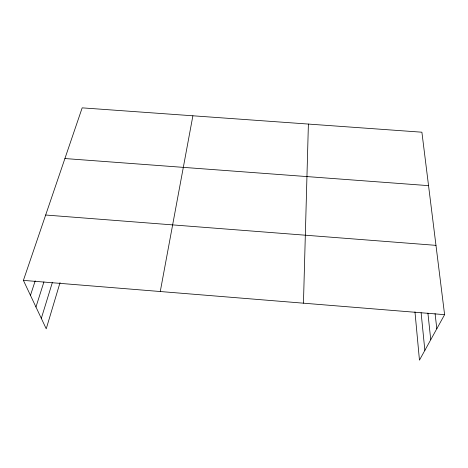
<?xml version="1.0" encoding="UTF-8"?>
<svg xmlns="http://www.w3.org/2000/svg" width="468" height="468" viewBox="0 0 468 468"><rect width="100%" height="100%" fill="white"/><g stroke="black" fill="none" stroke-linecap="round" stroke-linejoin="round"><path stroke-width="0.7" d="M303.457 303.182L308.394 124.067M160.267 291.523L192.892 115.795M60.056 282.573L46.233 328.799L23.4 280.385L82.175 107.856L421.896 132.204L444.6 314.671L419.457 360.144L414.964 311.828M41.319 318.375L52.428 282.257M35.96 307.02L43.922 281.935M30.461 295.349L35.211 280.835M64.906 158.541L428.542 185.644M45.665 215.023L435.977 245.355M23.4 280.385L444.6 314.671M435.07 313.554L436.814 328.758M427.904 313.069L430.747 339.721M421.112 312.7L424.856 350.374"/></g></svg>
